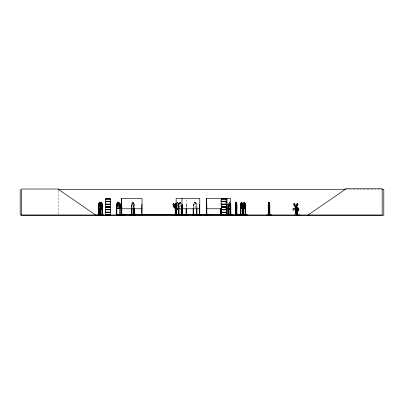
<?xml version="1.0" encoding="UTF-8"?>
<svg xmlns="http://www.w3.org/2000/svg" width="404" height="404" viewBox="0 0 404 404"><rect width="100%" height="100%" fill="white"/><g stroke="black" fill="none" stroke-linecap="round" stroke-linejoin="round"><path stroke-width="0.3" stroke-dasharray="2.02 1.52" d="M133.84 208.58L134.173 203.959L133.85 203.515M133.951 208.201L134.173 207.363M178.78 208.201L179.073 207.363M196.521 208.58L196.945 207.358M196.697 208.201L196.985 207.363M133.739 206.343L133.33 207.358L132.568 207.358L132.164 206.343L132.542 202.247M228.871 203.515L228.275 204.606M228.982 208.065L228.851 206.535C229.8 207.641 230.068 206.126 228.846 206.166L228.598 204.57L228.629 206.151C227.77 205.156 227.427 206.59 228.644 206.53L228.861 208.08M227.71 204.843L227.836 204.01M228.629 204.01L227.79 206.186L228.679 207.858L229.295 208.131L229.74 207.292L229.598 206.131L228.709 204.454L228.311 204.606L227.8 203.651L228.275 204.545M131.896 208.201L131.694 203.964L131.987 203.515M131.754 203.985L132.002 203.555L133.87 203.555M178.396 206.343L177.76 207.358L176.578 207.358M178.336 207.762L178.376 203.964L178.74 203.555M177.245 206.858L177.326 206.56M345.728 189.506L381.305 189.506M133.355 202.247L132.512 202.247L132.512 203.515M176.957 202.247L177.805 202.247L177.76 203.555L178.396 203.98L178.634 208.171M195.718 202.247L194.45 202.247L194.455 203.515L193.587 203.515L193.188 203.964L193.162 207.762M230.017 202.247L229.3 202.247L228.947 207.762M132.537 202.288L133.33 202.288M176.578 202.288L177.76 202.288M179.487 202.288L180.532 202.288M195.677 202.288L194.496 202.288L194.496 203.555L193.864 203.98L193.864 206.343L194.496 207.358L195.677 207.358L196.309 206.343L196.309 203.98L195.677 203.555L195.718 202.247M229.326 202.288L229.957 202.288M176.79 202.5L177.548 202.5L177.548 202.924M229.846 202.5L229.437 202.5L229.437 202.924L229.846 202.924M131.957 203.515L132.542 203.515M133.325 203.515L133.886 203.515M177.805 203.515L178.624 203.515L179.073 203.959L179.028 207.762M179.472 203.515L178.704 203.515L178.376 203.964M180.548 203.515L181.28 203.515M195.718 203.515L196.541 203.515L196.985 203.959L196.94 207.762M228.836 203.515L229.336 203.515M176.578 203.555L178.608 203.555L179.028 203.98M178.719 203.555L181.265 203.555M196.521 203.555L193.607 203.555L193.228 203.985L193.228 207.358M228.846 203.555L229.361 203.555L229.336 202.247M134.138 203.959L134.113 207.762M228.583 203.964L228.957 203.964L230.235 206.373L228.922 203.964M228.593 204.01L228.947 204.01M229.957 203.98L229.326 203.98L229.326 206.343M133.785 204.737L134.113 204.737M179.028 204.737L178.265 204.737L178.265 207.762M181.305 204.737L181.239 207.762M186.426 204.737L186.138 204.737L186.138 207.833M193.162 204.737L193.511 204.737M196.945 204.737L196.591 204.737L196.591 207.762M228.644 204.737L228.947 204.737M131.729 207.363L131.946 208.621M178.376 207.363L178.694 208.621M228.644 207.762L228.619 203.964L228.866 208.621M177.103 205.171L178.891 207.57M228.821 209.025L227.77 207.116L228.26 208.1M228.982 206.343L229.326 207.358M193.188 207.363L193.445 208.201M228.619 207.363L228.76 208.201M228.831 204.737L228.831 207.762M228.755 204.737L228.755 207.762M220.397 199.692L220.397 204.535M193.511 204.737L193.511 207.762M186.426 199.692L186.426 208.171M186.31 204.737L186.254 207.833M179.507 202.288L179.507 203.555L178.962 203.98L178.962 206.343L179.507 207.358L180.532 207.358L181.083 206.343L181.083 203.98L180.532 203.555L180.568 202.247L179.452 202.247L179.487 203.555M178.679 204.737L178.679 207.762M178.639 204.737L178.639 207.762M178.568 204.737L178.568 207.762M177.76 203.98L177.76 206.343M134.007 204.737L134.007 207.762M133.886 204.737L133.886 207.762M133.785 207.762L133.739 203.98L133.33 203.555L133.325 202.247M131.906 207.762L131.906 204.737L131.578 204.737L131.578 207.762M131.805 204.737L131.805 207.762M131.684 204.737L131.684 207.762M58.59 190.749L58.59 214.408M228.472 204.904L228.028 205.742L228.917 207.414L229.361 206.575L228.472 204.904M133.194 202.5L132.704 202.5L132.704 202.924L133.194 202.924L133.194 202.5M180.351 202.5L179.689 202.5L179.689 202.924L180.351 202.924L180.351 202.5M195.465 202.5L194.708 202.5L194.708 202.924L195.465 202.924L195.465 202.5M133.33 203.98L132.568 203.98L132.568 206.343L133.33 206.343L133.33 203.98M180.532 203.98L179.507 203.98L179.507 206.343L180.532 206.343L180.532 203.98M195.677 203.98L194.496 203.98L194.496 206.343L195.677 206.343L195.677 203.98"/><path stroke-width="0.61" d="M105.52 212.171L105.52 209.802L110.337 209.802L110.332 212.171L105.52 212.171L105.525 210.989M105.52 204.071L105.52 201.707L110.337 201.707L110.332 204.071L105.52 204.071L105.525 202.889M110.332 210.989L110.332 209.802M110.332 202.889L110.332 201.707M226.149 202.889L226.149 201.707L221.336 201.707M295.738 208.353L295.587 211.903A0.858 0.485 -90 0 0 295.46 213.196A0.858 0.485 -90 0 0 296.198 213.196A0.858 0.485 -90 0 0 296.071 211.903L296.011 208.353M295.738 211.858L295.678 211.903A0.858 0.485 -90 0 0 295.551 213.196A0.858 0.485 -90 0 0 296.289 213.196A0.858 0.485 -90 0 0 296.157 211.903L296.102 208.353L295.647 208.353L295.647 211.858M123.437 214.822L116.837 214.761M204.576 214.832L208.439 214.822M226.159 214.933L219.306 214.822L223.165 214.978M101.318 206.56L101.162 206.828M295.804 208.439L293.834 209.636A0.858 0.485 -90 0 1 293.183 210.257A0.858 0.485 -90 0 1 292.956 209.004A0.858 0.485 -90 0 1 293.688 208.823L293.774 208.823M235.906 203.515L235.446 203.985L235.567 208.621L236.618 208.621L236.724 203.959L236.279 203.515M236.618 208.621L236.749 207.358M269.493 208.58L269.71 207.363M269.508 208.621L269.695 207.358M233.623 215.024L238.638 214.837M266.438 215.024L271.569 214.837M243.662 203.555L243.612 208.621L245.142 208.621L245.299 203.98L245.087 203.555L243.627 203.555M245.142 208.621L245.359 207.363M296.056 207.828L295.945 208.439L297.91 209.636A0.858 0.485 -90 0 0 298.566 210.252A0.858 0.485 -90 0 0 298.793 209.004A0.858 0.485 -90 0 0 298.061 208.817L296.056 207.828L298.021 208.908M296.147 207.828L296.036 208.439L297.905 209.519M230.462 208.621L230.694 207.363M220.367 214.999L220.397 208.454M238.86 215.024L247.112 215.004M238.956 214.837L247.102 214.999M245.132 214.999L245.486 214.655M174.371 214.999L179.23 214.817L174.377 214.822M100.596 208.621L100.879 207.358M226.937 215.024L226.912 214.711M232.381 215.029L227.038 214.837L233.431 215.029M102.131 208.621L102.459 207.363L102.167 208.621L98.682 208.621M96.839 214.999L103.808 214.837M99.682 215.024L99.692 214.655L100.086 214.655M99.798 214.999L99.818 208.368M130.108 214.837L135.582 214.837M235.487 203.985L235.613 203.515M268.246 215.029L268.231 203.964L268.751 203.515L268.711 202.247L269.231 202.247L269.231 203.515M117.776 202.288L118.963 202.288L118.963 203.555L119.594 203.98L119.594 206.343L118.963 207.358L117.776 207.358L117.145 206.343L117.145 203.98L117.776 203.555L117.736 202.247L119.003 202.247L119.003 203.515L119.821 203.515L120.271 203.959L120.271 207.363L119.806 208.58L116.892 208.58L116.514 207.358M120.271 207.363L119.837 208.621L116.862 208.621L116.468 207.363L116.468 203.964L116.872 203.515L117.736 203.515M295.789 207.585L296.91 204.651A0.858 0.485 -90 0 1 297.238 203.47A0.858 0.485 -90 0 1 297.834 204.242A0.858 0.485 -90 0 1 297.304 205.156L296.082 207.959L294.834 204.651A0.858 0.485 -90 0 0 294.511 203.47A0.858 0.485 -90 0 0 293.915 204.242A0.858 0.485 -90 0 0 294.445 205.156L295.556 207.919L295.849 207.54L294.743 204.651A0.858 0.485 -90 0 0 294.42 203.47A0.858 0.485 -90 0 0 293.824 204.242A0.858 0.485 -90 0 0 294.354 205.156L295.42 207.363M182.82 214.999L180.644 214.817L182.85 215.029M295.88 207.585L297.001 204.651A0.858 0.485 -90 0 1 297.324 203.47A0.858 0.485 -90 0 1 297.925 204.242A0.858 0.485 -90 0 1 297.389 205.156L296.082 207.959M116.367 214.837L116.448 204.737L116.796 204.737L116.837 215.029M192.865 215.024L193.137 214.978L193.162 208.368M206.222 215.009L206.242 214.711M100.697 203.515L100.697 202.247L101.596 202.247L102 206.343L101.566 207.358L100.758 207.358M240.602 214.655L240.602 215.029L240.577 203.964L240.779 203.515L241.249 203.515M240.824 208.58L240.814 203.515M243.44 215.029L243.652 203.515M297.93 208.908L297.97 208.817A0.858 0.485 -90 0 1 298.702 209.004A0.858 0.485 -90 0 1 298.475 210.252A0.858 0.485 -90 0 1 297.824 209.636L297.819 209.519M228.805 209.06L229.427 209.676L229.972 208.59M229.427 209.676L229.987 208.621M268.726 203.555L268.483 206.343L268.726 207.358L269.175 207.358L269.19 202.247M98.722 203.515L98.46 203.985L98.717 208.621M99.859 203.985L100.136 203.515M98.879 203.651L98.263 204.545M98.849 204.01L98.475 204.545L98.682 204.843M100.737 208.131L101.313 207.292L101.126 206.131M100.909 209.676L102.353 207.56L101.985 206.373L102.389 207.57L100.939 209.676L100.121 209.025M174.69 204.545L175.674 203.515L176.538 203.515M99.308 203.555L98.899 203.98L98.899 206.343L99.308 207.358L100.066 207.358L100.475 206.343L100.475 203.98L100.066 203.555L100.035 202.288L99.273 202.288L99.308 203.555L99.248 202.247L100.091 202.247M172.957 204.545L173.796 203.712M173.796 205.444L173.185 206.05L173.22 206.656L175.619 209.06L176.79 209.676L177.629 208.833L176.78 209.62M100.323 203.98L100.758 203.555L100.727 202.247M227.023 215.004L232.401 214.999M308.02 215.029L345.107 189.506L345.107 188.754L382.189 188.754L382.189 215.029L20.2 215.029L20.2 189.506M293.728 208.908L295.602 207.828L295.713 208.439M121.357 215.004L121.422 214.655M58.115 189.506L345.299 189.506M381.906 189.506L383.8 189.506L383.8 215.246L21.503 215.246L21.503 189.022L58.59 189.022L58.59 189.506L95.672 215.029M105.515 198.854L110.343 198.854M221.331 198.854L226.159 198.854M221.331 198.945L226.159 198.945L226.149 201.232L221.336 201.232M105.525 199.091L110.332 199.091M221.341 199.091L226.149 199.091M105.489 201.394L110.373 201.394M221.301 201.394L226.184 201.394M105.489 201.54L110.373 201.54M221.301 201.54L226.184 201.54M241.213 202.247L241.885 202.247L241.885 203.515M244.723 202.247L244.051 202.247L244.051 203.515M100.727 202.288L101.566 202.288M235.88 202.288L236.32 202.288M241.233 202.288L241.86 202.288M244.072 202.288L244.703 202.288M268.726 202.288L269.216 202.288M235.951 202.5L236.209 202.5L235.951 202.924M98.692 203.515L99.278 203.515M100.061 203.515L100.727 203.515M101.566 203.515L102.156 203.515L102.459 203.959L102.404 215.029M241.844 203.515L242.516 203.959L242.461 215.029M243.617 203.515L244.087 203.515M244.688 203.515L245.132 203.515L245.339 203.98L245.334 215.029M269.19 203.515L269.71 203.959L269.67 215.029M102.141 203.555L98.702 203.555L98.435 203.964L98.419 215.029M116.892 203.555L119.806 203.555L120.225 203.98L120.185 215.029M235.577 203.555L236.603 203.555M240.789 203.555L242.284 203.555M269.534 203.555L268.387 203.555L268.231 203.964M100.576 203.555L100.909 203.959L100.909 207.363M175.215 215.029L175.27 203.964L175.902 203.964L175.947 206.343M230.421 203.515L230.694 203.959M235.436 203.964L235.441 215.029M236.724 203.959L236.734 215.029L236.699 214.655M269.71 203.959L269.503 203.515M100.758 203.98L101.566 203.98L101.566 206.343L100.758 206.343M175.886 204.01L175.286 204.01L173.225 206.07L173.26 206.641M235.88 203.98L236.279 203.98M221.336 204.071L226.154 204.071L226.154 201.707M105.489 204.237L110.373 204.237M221.301 204.237L226.184 204.237M105.489 204.384L110.373 204.384M221.301 204.384L226.184 204.384M221.336 204.55L226.154 204.55M116.468 204.57L120.271 204.57M100.52 204.737L100.849 204.737M102.066 204.737L102.404 204.737M120.225 204.737L119.877 204.737L119.837 215.029M121.437 204.737L121.811 204.737L121.771 215.029M142.051 204.737L141.703 204.737L141.663 215.029M175.25 204.737L175.599 204.737L175.558 215.029M199.778 204.737L199.409 204.737L199.44 215.029M206.439 204.737L206.808 204.737L206.848 215.029M221.306 204.737L221.17 215.029M240.602 204.737L240.89 204.737M243.44 204.737L243.733 204.737M268.261 204.737L268.519 204.737M116.468 205.161L120.271 205.161M235.88 206.343L236.279 206.343M221.422 206.767L226.149 206.767M105.515 206.833L110.343 206.833M221.412 206.833L226.159 206.833M105.515 206.954L110.343 206.954M221.412 206.929L226.159 206.954M221.412 207.035L226.159 207.05M105.525 207.186L110.332 207.186M221.422 207.186L226.149 207.186M240.612 207.363L240.809 208.621M242.481 207.363L242.264 208.621L240.774 208.621M296.233 207.575L298.006 207.575L298.006 208.489M98.702 208.58L102.141 208.58M235.577 208.58L236.603 208.58M240.789 208.58L242.284 208.58M243.627 208.58L245.127 208.58M269.534 208.58L268.387 208.58L268.231 207.363L268.418 208.621L269.544 208.621M297.294 208.757L295.607 208.757L295.607 208.489L298.677 208.489L298.677 208.757L297.612 208.757M121.463 208.777L142.051 208.777M176.134 208.777L199.778 208.777M206.459 208.777L221.437 208.777M225.806 208.777L230.694 208.777M100.106 209.06L99.465 208.07L100.934 209.62M221.417 209.328L226.154 209.328M105.489 209.494L110.373 209.494M221.387 209.494L226.184 209.494M105.489 209.641L110.373 209.641M221.387 209.641L226.184 209.641M221.417 209.802L226.154 209.802M221.417 212.171L226.154 212.171M105.489 212.332L110.373 212.332M221.387 212.332L226.184 212.332M105.489 212.479L110.373 212.479M221.387 212.479L226.184 212.479M221.417 212.645L226.154 212.645M98.288 214.655L98.677 214.655M100.495 214.655L100.879 214.655M102.04 214.655L102.434 214.655M116.408 214.655L116.837 214.655M119.837 214.655L120.331 215.004M121.407 214.655L121.851 214.655L121.851 215.029M226.664 214.655L227.659 214.711L227.659 215.029M228.613 214.655L228.977 214.655M230.452 214.655L230.82 214.655M235.436 214.655L235.724 215.029L235.906 202.247M236.587 214.655L236.885 214.655M240.567 214.655L240.925 214.655M242.289 214.655L242.647 214.655L242.632 215.029M243.41 214.655L243.763 214.655M268.226 214.655L268.549 214.655M269.852 214.655L269.549 215.029L269.564 204.737L269.816 204.737L269.816 215.029M182.85 214.817L174.387 215.029M184.749 215.004L188.067 214.822L184.724 215.029M193.551 214.761L196.556 214.761M197.031 214.817L196.94 208.368M198.803 214.817L200.778 214.837L198.803 215.029M247.091 214.817L238.971 215.029M105.525 214.862L110.332 214.862M142.132 214.837L142.051 198.48L121.463 198.48L121.442 215.029M184.739 214.832L188.072 214.832M219.306 214.832L226.149 214.862M196.975 214.999L197.238 215.024M198.849 215.004L200.783 214.999M294.223 215.029L300.031 215.029M176.543 208.131L175.376 207.858L173.705 206.186L173.856 205.444L172.897 204.545L173.796 203.651L174.69 204.606L175.437 204.454L176.275 205.293M179.068 214.817L179.028 208.368M230.734 214.999L230.694 198.48L206.459 198.48L206.444 215.029L206.419 214.655M228.785 209.025L229.422 209.62M176.245 206.156L174.988 204.904L174.154 205.742L175.826 207.414M100.662 204.449L101.985 206.373M100.647 204.485L101.96 206.399M100.586 203.515L100.909 203.959M236.279 203.555L236.279 207.358L235.88 207.358L235.663 206.343M242.259 203.515L242.496 203.98M236.613 203.515L236.764 203.959M243.753 206.343L244.072 207.358L244.662 207.358L244.981 206.343L244.688 202.247M175.659 208.621L175.27 207.363L175.311 203.985M175.791 206.535C176.886 208.297 175.316 208.797 175.402 206.53C173.19 206.691 173.71 205.096 175.376 206.151C174.427 204.525 175.77 203.727 175.78 206.166M230.825 215.024L230.785 204.737L230.487 204.737L230.467 215.029M243.435 207.358L243.647 208.621M235.487 207.358L235.608 208.621M297.516 207.575L297.516 208.489M297.364 209.378L297.364 214.978M297.294 209.378L297.294 214.978M297.203 207.575L297.203 208.489M297.081 208.489L297.081 208.757M296.99 208.757L296.92 214.978M296.718 207.575L296.718 208.489M295.92 208.353L295.92 208.782M269.741 214.655L269.741 215.029M268.751 202.247L268.766 203.555M268.519 208.368L268.534 215.029M268.382 204.737L268.408 215.029M268.367 214.655L268.357 215.029M245.465 215.029L245.45 204.737L245.162 204.737L245.147 215.029M245.279 208.368L245.258 215.029M244.087 202.247L243.753 203.98L243.743 215.029M243.637 214.655L243.637 215.029M243.617 204.737L243.592 215.029M243.536 214.655L243.536 215.029M242.612 215.029L242.612 204.737L242.324 204.737L242.309 215.029M242.44 208.368L242.42 215.029M241.844 202.247L242.142 206.343L241.824 207.358L241.233 207.358L240.915 203.98L241.249 202.247M240.89 207.156L240.905 215.029M240.774 204.737L240.794 215.029M240.718 207.156L240.723 215.029M236.885 215.029L236.86 204.737L236.603 215.029M236.32 203.555L236.335 202.247L235.865 202.247L235.88 208.621M236.295 202.247L236.279 208.621M235.583 204.737L235.598 215.029M235.552 214.655L235.532 215.029M230.659 203.959L230.628 215.029M230.517 204.737L230.578 215.029M228.947 208.974L228.967 215.029M228.831 208.368L228.851 215.029M228.755 208.368L228.755 215.029M228.644 208.368L228.634 215.029M227.053 198.48L227.078 215.029L227.053 204.737L226.705 204.737L226.664 215.029M226.74 214.655L226.745 215.029M221.301 198.48L221.306 215.029L221.341 214.655L123.735 214.711L123.735 215.029M221.124 214.655L221.15 215.029M220.569 208.454L220.589 215.029M220.554 214.655L220.549 215.029M220.417 214.655L220.417 215.029M206.767 214.655L206.767 215.029M206.611 214.655L206.616 215.029M206.575 198.48L206.575 215.029M201.167 214.711L201.167 215.029M200.52 214.711L200.52 215.029M199.813 214.655L199.813 215.029M199.743 215.029L199.778 198.48L176.134 198.48L176.215 215.029M199.657 214.655L199.667 215.029M199.531 214.655L199.531 215.029L199.475 204.737M196.899 214.655L196.905 215.029M196.597 208.368L196.597 215.029L196.556 214.655M193.511 208.368L193.551 215.029M193.471 214.655L193.466 215.029M193.122 214.655L193.082 215.029M186.426 208.454L186.426 215.029M186.335 214.655L186.335 215.029M186.31 208.454L186.229 215.029M186.138 208.454L186.118 215.029M182.28 214.655L182.28 215.029M182.209 215.029L182.244 204.737L181.876 204.737L181.901 215.029M182.179 204.737L182.133 215.029M181.941 198.48L181.987 215.029M181.84 214.655L181.84 215.029M181.608 208.368L181.608 215.029M181.542 208.368L181.542 215.029M181.487 214.655L181.497 215.029M181.361 214.655L181.351 215.029M181.305 208.368L181.27 215.029M181.239 208.368L181.204 215.029M180.502 214.711L180.502 215.029M179.987 214.711L179.987 215.029M178.987 214.655L178.987 215.029M178.679 208.368L178.669 215.029L178.639 208.368M178.568 208.368L178.523 215.029M178.336 208.368L178.381 215.029M178.265 208.368L178.3 215.029M178.235 214.655L178.235 215.029M176.326 215.029L176.306 204.737L176.018 204.737L175.998 215.029M176.114 214.655L176.114 215.029M175.639 214.655L175.639 215.029M175.427 214.711L175.427 215.029M175.291 214.655L175.291 215.029M174.781 214.711L174.781 215.029M142.016 214.655L142.016 215.029M141.743 214.655L141.743 215.029M134.138 214.655L134.138 215.029L134.113 208.368M134.007 208.368L134.037 215.029M133.886 208.368L133.886 215.029L133.795 214.655M133.785 208.368L133.759 215.029M131.906 208.368L131.931 215.029M131.805 208.368L131.83 215.029M131.739 214.655L131.744 215.029M131.684 208.368L131.684 215.029M131.578 208.368L131.573 215.029M124.488 214.711L124.488 215.029M123.972 214.711L123.972 215.029M121.614 214.655L121.599 215.029L121.574 198.48M119.917 214.655L119.917 215.029M116.756 214.655L116.756 215.029M116.488 214.655L116.488 215.029M102.389 214.655L102.333 215.029L102.303 207.156M102.162 204.737L102.207 215.029M102.066 207.156L102.136 215.029M102.066 214.655L102.04 215.029M101.535 202.288L101.535 203.555M100.874 203.959L100.854 215.029M100.748 207.156L100.773 215.029M100.667 214.655L100.702 215.029M100.621 204.737L100.596 215.029M100.52 207.156L100.495 215.029M100.061 202.247L100.066 203.555M100.056 208.368L100.081 215.029M100.04 214.655L99.985 215.029M99.955 208.368L99.914 215.029M99.717 208.368L99.717 215.029M98.667 215.029L98.642 204.737L98.313 204.737L98.334 215.029M98.541 208.368L98.566 215.029M98.46 214.655L98.475 215.029M295.708 207.504A0.752 0.424 -90 0 1 296.349 207.6A0.752 0.424 -90 0 1 296.188 208.711A0.752 0.424 -90 0 1 295.602 208.232M173.796 204.01L173.255 204.545L173.558 204.843L174.094 204.308L173.796 204.01M110.343 198.94L105.515 198.945L105.525 201.232L110.337 201.232L110.337 198.95M99.929 202.5L99.44 202.5L99.44 202.924L99.929 202.924L99.929 202.5M101.424 202.5L100.904 202.5L100.904 202.924L101.424 202.924L101.424 202.5M118.751 202.5L117.988 202.5L117.988 202.924L118.751 202.924L118.751 202.5M241.718 202.5L241.339 202.5L241.339 202.924L241.718 202.924L241.718 202.5M244.561 202.5L244.178 202.5L244.178 202.924L244.561 202.924L244.561 202.5M269.094 202.5L268.806 202.924L269.094 202.5M100.066 203.98L99.308 203.98L99.308 206.343L100.066 206.343L100.066 203.98M118.963 203.98L117.776 203.98L117.776 206.343L118.963 206.343L118.963 203.98M241.824 203.98L241.233 203.98L241.233 206.343L241.824 206.343L241.824 203.98M244.662 203.98L244.072 203.98L244.072 206.343L244.662 206.343L244.662 203.98M269.175 203.98L268.726 203.98L268.726 206.343L269.175 206.343L269.175 203.98M110.337 204.55L105.52 204.55L105.52 206.828L110.332 206.767L110.332 204.55M110.343 207.05L105.515 207.04L105.525 209.328L110.337 209.328L110.337 207.05M110.337 212.645L105.52 212.645L105.52 214.928L110.343 214.928L110.337 212.645M296.087 208.56A0.752 0.424 -90 0 0 295.89 207.308A0.752 0.424 -90 0 0 295.38 208.232A0.752 0.424 -90 0 0 296.087 208.56"/></g></svg>
